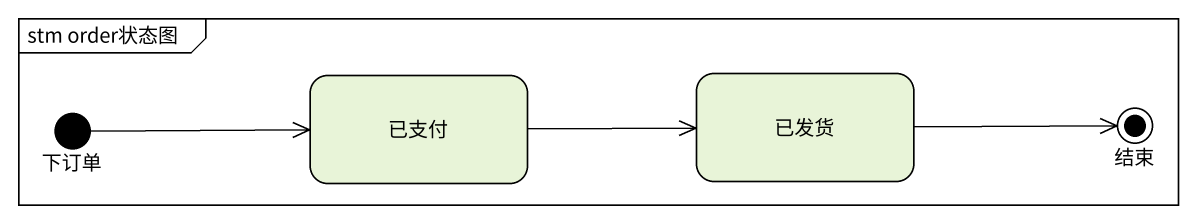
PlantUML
@startuml
mainframe stm order状态图
hide empty description
state 下订单 <<start>>
state 已支付
state 已发货
state 结束 <<end>>
下订单 -right-> 已支付
已支付 -right-> 已发货
已发货 -right-> 结束
@enduml
